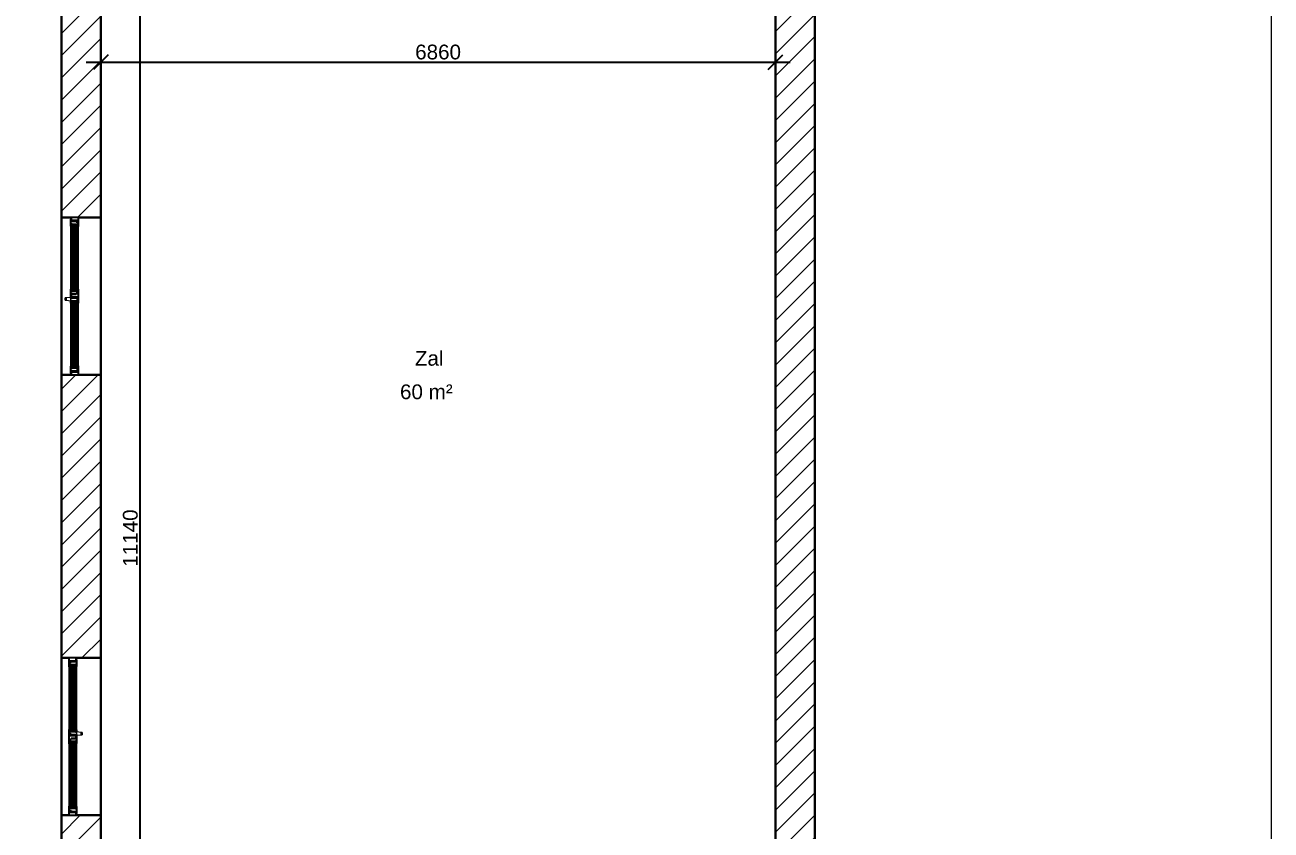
# Model space of a CAD drawing. Header units: millimetres. Extents: x 1680 to 166026, y 35966 to 91121.
# Drawn here: x 11091 to 23762, y 47803 to 55993 of the extents above; entities that cross this region are included whole.
import ezdxf

# ---------------------------------------------------------------- set-up
doc = ezdxf.new("R2010")
doc.units = ezdxf.units.MM
for name, color, linetype, lineweight in [('2D - Общий_Ном._пера__1', 7, 'Continuous', 15), ('A-ANNO-DIMS', 7, 'Continuous', 9), ('A-AREA-IDEN', 7, 'Continuous', 9), ('A-GLAZ', 151, 'Continuous', 18), ('A-WALL', 255, 'Continuous', 18), ('A-WALL-PATT', 111, 'Continuous', 50)]:
    doc.layers.add(name, color=color, linetype=linetype, lineweight=lineweight)
doc.styles.add('Arial', font='arial.ttf', dxfattribs={"height": 150})
doc.dimstyles.new('Linear_-_3mm_Arial', dxfattribs={"dimscale": 304.8, "dimtxt": 153.03891, "dimasz": 0.492126, "dimexe": 0.492126, "dimexo": 0.328084, "dimgap": 0.082021, "dimtad": 1, "dimdec": 0, "dimzin": 0, "dimdsep": 46, "dimtxsty": 'Arial', "dimblk1": 'OBLIQUE', "dimblk2": 'OBLIQUE', "dimsah": 1, "dimcen": 0.09, "dimdle": 0.492126, "dimazin": 0, "dimtfac": 1, "dimtdec": 4, "dimtix": 1, "dimtmove": 0, "dimatfit": 3, "dimfxl": 1, "dimtvp": 1, "dimtfill": 1, "dimtolj": 1, "dimtzin": 0, "dimarcsym": 2})
pattern_1 = [(45, (15427.06, 59193.26), (-113.137, 113.137), [])]

# ---------------------------------------------------------------- blocks, each defined once
blk = doc.blocks.new('Windows_Opening-Hinge_Strugal_S74RP_Two-Leaf_Fixed-Top_INT - Windows_Opening-Hinge_Strugal_S74RP_Two-Leaf_Fixed-Top_INT-206850-Level 1')
at = {"layer": 'A-GLAZ', "lineweight": 25}
for p, q in [((-800, -27), (-800, -99)), ((-750, -26), (-799, -26)), ((-799, -100), (-772, -100)), ((-778, -105), (-778, -108)), ((-761, -105), (-778, -105)), ((-778, -108), (-734, -108)), ((-772, -100), (-772, -30)), ((-772, -30), (-749, -30)), ((-753, -51), (-761, -51)), ((-761, -51), (-761, -105)), ((-744, -31), (-753, -31)), ((-753, -31), (-753, -51)), ((-749, -30), (-749, -27)), ((-713, -26), (-744, -26)), ((-744, -27), (-744, -31)), ((-733, -108), (-733, -38)), ((-733, -38), (-712, -38)), ((-733, -92), (-733, -108)), ((-714, -92), (-733, -92)), ((-733, -108), (-715, -108)), ((-55, -39), (-726, -39)), ((-726, -39), (-726, -48)), ((-726, -48), (-55, -48)), ((-55, -63), (-726, -63)), ((-726, -63), (-726, -67)), ((-726, -67), (-55, -67)), ((-55, -83), (-726, -83)), ((-726, -83), (-726, -88)), ((-726, -88), (-55, -88)), ((-712, -48), (-719, -48)), ((-719, -48), (-719, -63)), ((-719, -63), (-712, -63)), ((-712, -67), (-719, -67)), ((-719, -67), (-719, -83)), ((-719, -83), (-712, -83)), ((-714, -108), (-714, -92)), ((-712, -38), (-712, -27)), ((-712, -63), (-712, -48)), ((-712, -83), (-712, -67)), ((-74, -48), (-74, -63)), ((-67, -48), (-74, -48)), ((-74, -63), (-67, -63)), ((-74, -67), (-74, -83)), ((-67, -67), (-74, -67)), ((-74, -83), (-67, -83)), ((-69, -27), (-69, -38)), ((-69, -38), (-48, -38)), ((-37, -26), (-68, -26)), ((-67, -63), (-67, -48)), ((-67, -83), (-67, -67)), ((-48, -92), (-67, -92)), ((-67, -92), (-67, -108)), ((-66, -108), (-48, -108)), ((-55, -48), (-55, -39)), ((-55, -67), (-55, -63)), ((-55, -88), (-55, -83)), ((-48, -38), (-48, -108)), ((-48, -108), (-48, -92)), ((-47, -108), (-3, -108)), ((-37, -31), (-37, -27)), ((-28, -31), (-37, -31)), ((-32, -27), (-32, -31)), ((-32, -31), (-28, -31)), ((36, -27), (-31, -27)), ((-28, -51), (-28, -31)), ((-28, -31), (-28, -51)), ((-20, -51), (-28, -51)), ((-28, -51), (-20, -51)), ((-20, -105), (-20, -51)), ((-20, -51), (-20, -100)), ((-20, -100), (8, -100)), ((-3, -105), (-20, -105)), ((-3, -108), (-3, -105)), ((3, -105), (3, -108)), ((20, -105), (3, -105)), ((3, -108), (13, -108)), ((8, -100), (8, -31)), ((8, -31), (37, -31)), ((28, -51), (20, -51)), ((20, -51), (20, -105)), ((37, -31), (28, -31)), ((28, -31), (28, -51)), ((68, -26), (37, -26)), ((37, -27), (37, -31)), ((37, -31), (37, -27)), ((48, -108), (48, -38)), ((48, -38), (69, -38)), ((48, -92), (48, -108)), ((67, -92), (48, -92)), ((48, -108), (66, -108)), ((726, -39), (60, -39)), ((60, -39), (60, -48)), ((60, -48), (726, -48)), ((726, -63), (60, -63)), ((60, -63), (60, -67)), ((60, -67), (726, -67)), ((726, -83), (60, -83)), ((60, -83), (60, -88)), ((60, -88), (726, -88)), ((67, -48), (67, -63)), ((74, -48), (67, -48)), ((67, -63), (74, -63)), ((74, -67), (67, -67)), ((67, -67), (67, -83)), ((67, -83), (74, -83)), ((67, -108), (67, -92)), ((69, -38), (69, -27)), ((74, -63), (74, -48)), ((74, -83), (74, -67)), ((712, -27), (712, -38)), ((712, -38), (733, -38)), ((719, -48), (712, -48)), ((712, -48), (712, -63)), ((712, -63), (719, -63)), ((712, -67), (712, -83)), ((719, -67), (712, -67)), ((712, -83), (719, -83)), ((744, -26), (713, -26)), ((733, -92), (714, -92)), ((714, -92), (714, -108)), ((715, -108), (733, -108)), ((719, -63), (719, -48)), ((719, -83), (719, -67)), ((726, -48), (726, -39)), ((726, -67), (726, -63)), ((726, -88), (726, -83)), ((733, -38), (733, -108)), ((733, -108), (733, -92)), ((734, -108), (778, -108)), ((744, -31), (744, -27)), ((753, -31), (744, -31)), ((749, -27), (749, -30)), ((749, -30), (772, -30)), ((799, -26), (750, -26)), ((753, -51), (753, -31)), ((761, -51), (753, -51)), ((761, -105), (761, -51)), ((778, -105), (761, -105)), ((772, -30), (772, -100)), ((772, -100), (799, -100)), ((778, -108), (778, -105)), ((800, -99), (800, -27))]:
    blk.add_line(p, q, dxfattribs=at)
at = {"layer": 'A-GLAZ'}
for p, q in [((-772, -100), (-761, -100)), ((-744, -26), (-750, -26)), ((-749, -30), (-744, -30)), ((-734, -108), (-733, -108)), ((-715, -108), (-66, -108)), ((-67, -92), (-714, -92)), ((-68, -26), (-713, -26)), ((-712, -38), (-69, -38)), ((-48, -108), (-47, -108)), ((37, -26), (-37, -26)), ((-37, -30), (-32, -30)), ((8, -100), (20, -100)), ((13, -108), (18, -148)), ((13, -108), (47, -108)), ((42, -148), (47, -108)), ((47, -108), (48, -108)), ((66, -108), (715, -108)), ((714, -92), (67, -92)), ((713, -26), (68, -26)), ((69, -38), (712, -38)), ((733, -108), (734, -108)), ((750, -26), (744, -26)), ((744, -30), (749, -30)), ((761, -100), (772, -100)), ((18, -148), (18, -160)), ((24, -160), (24, -160)), ((24, -160), (24, -160)), ((25, -160), (24, -160)), ((26, -160), (24, -160)), ((24, -160), (26, -160)), ((24, -160), (24, -160)), ((26, -160), (25, -160)), ((25, -160), (25, -160)), ((25, -160), (25, -160)), ((36, -160), (26, -160)), ((36, -160), (36, -160)), ((36, -160), (36, -160)), ((42, -160), (42, -148))]:
    blk.add_line(p, q, dxfattribs=at)
at = {"layer": 'A-GLAZ', "flags": 128}
for points in [[(42, -148), (41, -148), (39, -148), (36, -148), (32, -148), (28, -148), (24, -148), (21, -148), (19, -148), (18, -148)], [(42, -160), (42, -160), (41, -160), (39, -160), (37, -160), (34, -160), (31, -160), (29, -160), (26, -160), (23, -160), (21, -160), (19, -160), (18, -160), (18, -160)]]:
    blk.add_lwpolyline(points, dxfattribs=at)
at = {"layer": 'A-GLAZ', "lineweight": 25}
for centre, start, end in [((-799, -27), 90, 180), ((-799, -99), 180, 270), ((-778, -108), 180, 270), ((-750, -27), 356.2624, 90), ((-744, -27), 90, 180), ((-734, -108), 270, 360), ((-733, -108), 180, 270), ((-715, -108), 270, 0), ((-713, -27), 360, 90), ((-68, -27), 90, 180), ((-66, -108), 180, 270), ((-47, -108), 180, 270), ((-48, -108), 270, 0), ((-37, -27), 0, 90), ((-31, -27), 90, 180), ((-3, -108), 270, 0), ((3, -108), 180, 270), ((36, -27), 360, 90), ((37, -27), 90, 180), ((47, -108), 270, 0), ((48, -108), 180, 270), ((66, -108), 270, 0), ((68, -27), 0, 90), ((713, -27), 90, 180), ((715, -108), 180, 270), ((734, -108), 180, 270), ((733, -108), 270, 360), ((744, -27), 360, 90), ((750, -27), 90, 183.7376), ((778, -108), 270, 360), ((799, -27), 360, 90), ((799, -99), 270, 0)]:
    blk.add_arc(centre, 0.8, start, end, dxfattribs=at)
blk = doc.blocks.new('Windows_Opening-Hinge_Strugal_S74RP_Two-Leaf_Fixed-Top_INT - Windows_Opening-Hinge_Strugal_S74RP_Two-Leaf_Fixed-Top_INT-224291-Level 1')
at = {"layer": 'A-GLAZ', "lineweight": 25}
for p, q in [((-800, 123), (-800, 51)), ((-750, 124), (-799, 124)), ((-799, 50), (-772, 50)), ((-778, 45), (-778, 42)), ((-761, 45), (-778, 45)), ((-778, 42), (-734, 42)), ((-772, 50), (-772, 120)), ((-772, 120), (-749, 120)), ((-753, 99), (-761, 99)), ((-761, 99), (-761, 45)), ((-744, 119), (-753, 119)), ((-753, 119), (-753, 99)), ((-749, 120), (-749, 123)), ((-713, 124), (-744, 124)), ((-744, 123), (-744, 119)), ((-733, 42), (-733, 112)), ((-733, 112), (-712, 112)), ((-733, 58), (-733, 42)), ((-714, 58), (-733, 58)), ((-733, 42), (-715, 42)), ((-55, 111), (-726, 111)), ((-726, 111), (-726, 103)), ((-726, 103), (-55, 103)), ((-55, 87), (-726, 87)), ((-726, 87), (-726, 83)), ((-726, 83), (-55, 83)), ((-55, 67), (-726, 67)), ((-726, 67), (-726, 62)), ((-726, 62), (-55, 62)), ((-712, 103), (-719, 103)), ((-719, 103), (-719, 87)), ((-719, 87), (-712, 87)), ((-712, 83), (-719, 83)), ((-719, 83), (-719, 67)), ((-719, 67), (-712, 67)), ((-714, 42), (-714, 58)), ((-712, 112), (-712, 123)), ((-712, 87), (-712, 103)), ((-712, 67), (-712, 83)), ((-74, 103), (-74, 87)), ((-67, 103), (-74, 103)), ((-74, 87), (-67, 87)), ((-74, 83), (-74, 67)), ((-67, 83), (-74, 83)), ((-74, 67), (-67, 67)), ((-69, 123), (-69, 112)), ((-69, 112), (-48, 112)), ((-37, 124), (-68, 124)), ((-67, 87), (-67, 103)), ((-67, 67), (-67, 83)), ((-48, 58), (-67, 58)), ((-67, 58), (-67, 42)), ((-66, 42), (-48, 42)), ((-55, 103), (-55, 111)), ((-55, 83), (-55, 87)), ((-55, 62), (-55, 67)), ((-48, 112), (-48, 42)), ((-48, 42), (-48, 58)), ((-47, 42), (-3, 42)), ((-37, 119), (-37, 123)), ((-28, 119), (-37, 119)), ((-32, 123), (-32, 119)), ((-32, 119), (-28, 119)), ((36, 123), (-31, 123)), ((-28, 99), (-28, 119)), ((-28, 119), (-28, 99)), ((-20, 99), (-28, 99)), ((-28, 99), (-20, 99)), ((-20, 45), (-20, 99)), ((-20, 99), (-20, 50)), ((-20, 50), (8, 50)), ((-3, 45), (-20, 45)), ((-3, 42), (-3, 45)), ((3, 45), (3, 42)), ((20, 45), (3, 45)), ((3, 42), (13, 42)), ((8, 50), (8, 119)), ((8, 119), (37, 119)), ((28, 99), (20, 99)), ((20, 99), (20, 45)), ((37, 119), (28, 119)), ((28, 119), (28, 99)), ((68, 124), (37, 124)), ((37, 123), (37, 119)), ((37, 119), (37, 123)), ((48, 42), (48, 112)), ((48, 112), (69, 112)), ((48, 58), (48, 42)), ((67, 58), (48, 58)), ((48, 42), (66, 42)), ((726, 111), (60, 111)), ((60, 111), (60, 103)), ((60, 103), (726, 103)), ((726, 87), (60, 87)), ((60, 87), (60, 83)), ((60, 83), (726, 83)), ((726, 67), (60, 67)), ((60, 67), (60, 62)), ((60, 62), (726, 62)), ((67, 103), (67, 87)), ((74, 103), (67, 103)), ((67, 87), (74, 87)), ((74, 83), (67, 83)), ((67, 83), (67, 67)), ((67, 67), (74, 67)), ((67, 42), (67, 58)), ((69, 112), (69, 123)), ((74, 87), (74, 103)), ((74, 67), (74, 83)), ((712, 123), (712, 112)), ((712, 112), (733, 112)), ((719, 103), (712, 103)), ((712, 103), (712, 87)), ((712, 87), (719, 87)), ((712, 83), (712, 67)), ((719, 83), (712, 83)), ((712, 67), (719, 67)), ((744, 124), (713, 124)), ((733, 58), (714, 58)), ((714, 58), (714, 42)), ((715, 42), (733, 42)), ((719, 87), (719, 103)), ((719, 67), (719, 83)), ((726, 103), (726, 111)), ((726, 83), (726, 87)), ((726, 62), (726, 67)), ((733, 112), (733, 42)), ((733, 42), (733, 58)), ((734, 42), (778, 42)), ((744, 119), (744, 123)), ((753, 119), (744, 119)), ((749, 123), (749, 120)), ((749, 120), (772, 120)), ((799, 124), (750, 124)), ((753, 99), (753, 119)), ((761, 99), (753, 99)), ((761, 45), (761, 99)), ((778, 45), (761, 45)), ((772, 120), (772, 50)), ((772, 50), (799, 50)), ((778, 42), (778, 45)), ((800, 51), (800, 123))]:
    blk.add_line(p, q, dxfattribs=at)
at = {"layer": 'A-GLAZ'}
for p, q in [((-772, 50), (-761, 50)), ((-744, 124), (-750, 124)), ((-749, 120), (-744, 120)), ((-734, 42), (-733, 42)), ((-715, 42), (-66, 42)), ((-67, 58), (-714, 58)), ((-68, 124), (-713, 124)), ((-712, 112), (-69, 112)), ((-48, 42), (-47, 42)), ((37, 124), (-37, 124)), ((-37, 120), (-32, 120)), ((8, 50), (20, 50)), ((13, 42), (18, 2)), ((13, 42), (47, 42)), ((18, 2), (18, -10)), ((42, 2), (47, 42)), ((42, -10), (42, 2)), ((47, 42), (48, 42)), ((66, 42), (715, 42)), ((714, 58), (67, 58)), ((713, 124), (68, 124)), ((69, 112), (712, 112)), ((733, 42), (734, 42)), ((750, 124), (744, 124)), ((744, 120), (749, 120)), ((761, 50), (772, 50)), ((24, -10), (24, -10)), ((24, -10), (24, -10)), ((25, -10), (24, -10)), ((26, -10), (24, -10)), ((24, -10), (26, -10)), ((24, -10), (24, -10)), ((26, -10), (25, -10)), ((25, -10), (25, -10)), ((25, -10), (25, -10)), ((36, -10), (26, -10)), ((36, -10), (36, -10)), ((36, -10), (36, -10))]:
    blk.add_line(p, q, dxfattribs=at)
at = {"layer": 'A-GLAZ', "flags": 128}
for points in [[(42, 2), (41, 2), (39, 2), (36, 2), (32, 2), (28, 2), (24, 2), (21, 2), (19, 2), (18, 2)], [(42, -10), (42, -10), (41, -10), (39, -10), (37, -10), (34, -10), (31, -10), (29, -10), (26, -10), (23, -10), (21, -10), (19, -10), (18, -10), (18, -10)]]:
    blk.add_lwpolyline(points, dxfattribs=at)
at = {"layer": 'A-GLAZ', "lineweight": 25}
for centre, start, end in [((-799, 123), 90, 180), ((-799, 51), 180, 270), ((-778, 42), 180, 270), ((-750, 123), 356.2624, 90), ((-744, 123), 90, 180), ((-734, 42), 270, 360), ((-733, 42), 180, 270), ((-715, 42), 270, 0), ((-713, 123), 0, 90), ((-68, 123), 90, 180), ((-66, 42), 180, 270), ((-47, 42), 180, 270), ((-48, 42), 270, 360), ((-37, 123), 0, 90), ((-31, 123), 90, 180), ((-3, 42), 270, 0), ((3, 42), 180, 270), ((36, 123), 360, 90), ((37, 123), 90, 180), ((47, 42), 270, 360), ((48, 42), 180, 270), ((66, 42), 270, 360), ((68, 123), 0, 90), ((713, 123), 90, 180), ((715, 42), 180, 270), ((734, 42), 180, 270), ((733, 42), 270, 360), ((744, 123), 360, 90), ((750, 123), 90, 183.7376), ((778, 42), 270, 360), ((799, 123), 360, 90), ((799, 51), 270, 360)]:
    blk.add_arc(centre, 0.8, start, end, dxfattribs=at)
blk = doc.blocks.new('_Oblique')
at = {"color": 0, "linetype": 'ByBlock', "lineweight": -2}
blk.add_line((-0.5, -0.5), (0.5, 0.5), dxfattribs=at)
blk = doc.blocks.new('*D180')
at = {"layer": 'A-ANNO-DIMS', "color": 0, "lineweight": -2, "transparency": 16777216}
for p, q in [((12264, 45053), (12264, 56493)), ((12258, 56343), (12414, 56343)), ((12258, 45203), (12414, 45203))]:
    blk.add_line(p, q, dxfattribs=at)
at = {"layer": 'Defpoints', "color": 0, "transparency": 16777216}
for p in [(12158, 56343), (12264, 56343), (12158, 45203)]:
    blk.add_point(p, dxfattribs=at)
at = {"layer": 'A-ANNO-DIMS', "color": 0, "lineweight": -2, "transparency": 16777216, "xscale": 149.9999920571061, "yscale": 149.9999920571061, "zscale": 149.9999920571061}
for p, rotation in [((12264, 56343), 90), ((12264, 45203), 270)]:
    blk.add_blockref('_Oblique', p, dxfattribs=dict(at, rotation=rotation))
at = {"layer": 'A-ANNO-DIMS', "color": 0, "transparency": 16777216, "insert": (12163, 50773), "char_height": 150, "width": 692.21, "attachment_point": 5, "rotation": 90, "style": 'Arial', "bg_fill": 3, "box_fill_scale": 1.1, "bg_fill_color": 256, "bg_fill_true_color": 13158600, "bg_fill_transparency": 0}
blk.add_mtext('\\A1;11140', dxfattribs=at)
blk = doc.blocks.new('*D192')
at = {"layer": 'A-ANNO-DIMS', "color": 0, "lineweight": -2, "transparency": 16777216}
for p, q in [((11712, 55614), (18872, 55614)), ((11862, 55620), (11862, 55464)), ((18722, 55620), (18722, 55464))]:
    blk.add_line(p, q, dxfattribs=at)
at = {"layer": 'Defpoints', "color": 0, "transparency": 16777216}
for p in [(11862, 55720), (18722, 55720), (18722, 55614)]:
    blk.add_point(p, dxfattribs=at)
at = {"layer": 'A-ANNO-DIMS', "color": 0, "lineweight": -2, "transparency": 16777216, "xscale": 149.9999920571061, "yscale": 149.9999920571061, "zscale": 149.9999920571061, "rotation": 180}
blk.add_blockref('_Oblique', (11862, 55614), dxfattribs=at)
at = {"layer": 'A-ANNO-DIMS', "color": 0, "lineweight": -2, "transparency": 16777216, "xscale": 149.9999920571061, "yscale": 149.9999920571061, "zscale": 149.9999920571061}
blk.add_blockref('_Oblique', (18722, 55614), dxfattribs=at)
at = {"layer": 'A-ANNO-DIMS', "color": 0, "transparency": 16777216, "insert": (15292, 55716), "char_height": 150, "width": 553.77, "attachment_point": 5, "style": 'Arial', "bg_fill": 3, "box_fill_scale": 1.1, "bg_fill_color": 256, "bg_fill_true_color": 13158600, "bg_fill_transparency": 0}
blk.add_mtext('\\A1;6860', dxfattribs=at)

msp = doc.modelspace()

# ---------------------------------------------------------------- hatches: boundary and pattern name
at = {"layer": 'A-WALL-PATT', "lineweight": 18}
h = msp.add_hatch(dxfattribs=at)
h.set_pattern_fill('FP_1', color=256, style=0, pattern_type=2)
h.set_pattern_definition(pattern_1)
h.paths.add_polyline_path([(11861.7, 45203.5), (11861.7, 47953.5), (11461.7, 47953.5), (11461.7, 45203.5)], flags=0)
h.paths.add_polyline_path([(11861.7, 49553.5), (11861.7, 52433.5), (11461.7, 52433.5), (11461.7, 49553.5), (11611.7, 49553.5)], flags=0)
h.paths.add_polyline_path([(11461.7, 54033.5), (11861.7, 54033.5), (11861.7, 56913.5), (11461.7, 56913.5), (11461.7, 54377.8)], flags=0)
h.paths.add_polyline_path([(11852.9, 58513.5), (11861.7, 58513.5), (11861.7, 62843.5), (11461.7, 62843.5), (11461.7, 58513.5), (11722.4, 58513.5)], flags=0)
h.paths.add_polyline_path([(11861.7, 64443.5), (11861.7, 65603.5), (11461.7, 65603.5), (11461.7, 64443.5), (11852.9, 64443.5)], flags=0)
h = msp.add_hatch(dxfattribs=at)
h.set_pattern_fill('FP_1', color=256, style=0, pattern_type=2)
h.set_pattern_definition(pattern_1)
h.paths.add_polyline_path([(18721.7, 45203.5), (19121.7, 45203.5), (19121.7, 65603.5), (18721.7, 65603.5), (18721.7, 45343.4)], flags=0)

# ---------------------------------------------------------------- linework, layer by layer
at = {"layer": 'A-WALL', "lineweight": 30}
for p, q in [((19121.7, 44803.5), (19121.7, 66003.5)), ((11461.7, 56913.5), (11461.7, 54033.5)), ((11861.7, 54033.5), (11861.7, 56343.5)), ((18721.7, 56343.5), (18721.7, 45203.5)), ((11461.7, 54033.5), (11562.5, 54033.5)), ((11461.7, 52433.5), (11461.7, 54033.5)), ((11634.9, 54033.5), (11861.7, 54033.5)), ((11861.7, 54033.5), (11861.7, 52433.5)), ((11562.5, 52433.5), (11461.7, 52433.5)), ((11461.7, 52433.5), (11461.7, 49553.5)), ((11861.7, 52433.5), (11634.9, 52433.5)), ((11861.7, 49553.5), (11861.7, 52433.5)), ((11461.7, 49553.5), (11538.5, 49553.5)), ((11461.7, 47953.5), (11461.7, 49553.5)), ((11610.9, 49553.5), (11861.7, 49553.5)), ((11861.7, 49553.5), (11861.7, 47953.5)), ((11538.5, 47953.5), (11461.7, 47953.5)), ((11461.7, 47953.5), (11461.7, 44803.5)), ((11861.7, 47953.5), (11610.9, 47953.5)), ((11861.7, 45203.5), (11861.7, 47953.5))]:
    msp.add_line(p, q, dxfattribs=at)

# ---------------------------------------------------------------- block references
at = {"layer": 'A-GLAZ'}
for name, p, rotation in [('Windows_Opening-Hinge_Strugal_S74RP_Two-Leaf_Fixed-Top_INT - Windows_Opening-Hinge_Strugal_S74RP_Two-Leaf_Fixed-Top_INT-206850-Level 1', (11661.7, 53233.5), 269.9999999999996), ('Windows_Opening-Hinge_Strugal_S74RP_Two-Leaf_Fixed-Top_INT - Windows_Opening-Hinge_Strugal_S74RP_Two-Leaf_Fixed-Top_INT-224291-Level 1', (11661.7, 48753.5), 89.99999999999962)]:
    msp.add_blockref(name, p, dxfattribs=dict(at, rotation=rotation))

# ---------------------------------------------------------------- texts
at = {"layer": 'A-AREA-IDEN', "char_height": 150, "attachment_point": 1, "style": 'Arial'}
for s, insert, width in [('Zal', (15056, 52676.2), 356.751), ('60 m\\fArial|b0|i0|c238|p34|;²', (14904.8, 52335.6), 665.401)]:
    msp.add_mtext(s, dxfattribs=dict(at, insert=insert, width=width))

# ---------------------------------------------------------------- dimensions: what is measured, and where the dimension line sits
at = {"layer": 'A-ANNO-DIMS'}
dim = msp.add_linear_dim(base=(12264.2, 56343.5), p1=(12158.2, 45203.5), p2=(12158.2, 56343.5), angle=90, dimstyle='Linear_-_3mm_Arial', override={"dimpost": '<>', "dimfxl": 11140}, dxfattribs=at)
dim.commit()
dim.dimension.update_dxf_attribs({"geometry": '*D180', "text_midpoint": (12162.6, 50773.5)})

# ---------------------------------------------------------------- next in the draw order: dimensions: what is measured, and where the dimension line sits
dim = msp.add_linear_dim(base=(18721.7, 55614.4), p1=(11861.7, 55720.5), p2=(18721.7, 55720.5), dimstyle='Linear_-_3mm_Arial', override={"dimpost": '<>', "dimfxl": 6860}, dxfattribs=at)
dim.commit()
dim.dimension.update_dxf_attribs({"geometry": '*D192', "text_midpoint": (15291.7, 55716)})

# ---------------------------------------------------------------- next in the draw order: linework, layer by layer
at = {"layer": '2D - Общий_Ном._пера__1', "color": 253, "linetype": 'Continuous', "lineweight": 0}
msp.add_lwpolyline([(1679.8, 73202.2), (23762.1, 73202.2), (23762.1, 40910.2), (1679.8, 40910.2), (1679.8, 73202.2)], dxfattribs=at)

doc.saveas('drawing.dxf')
